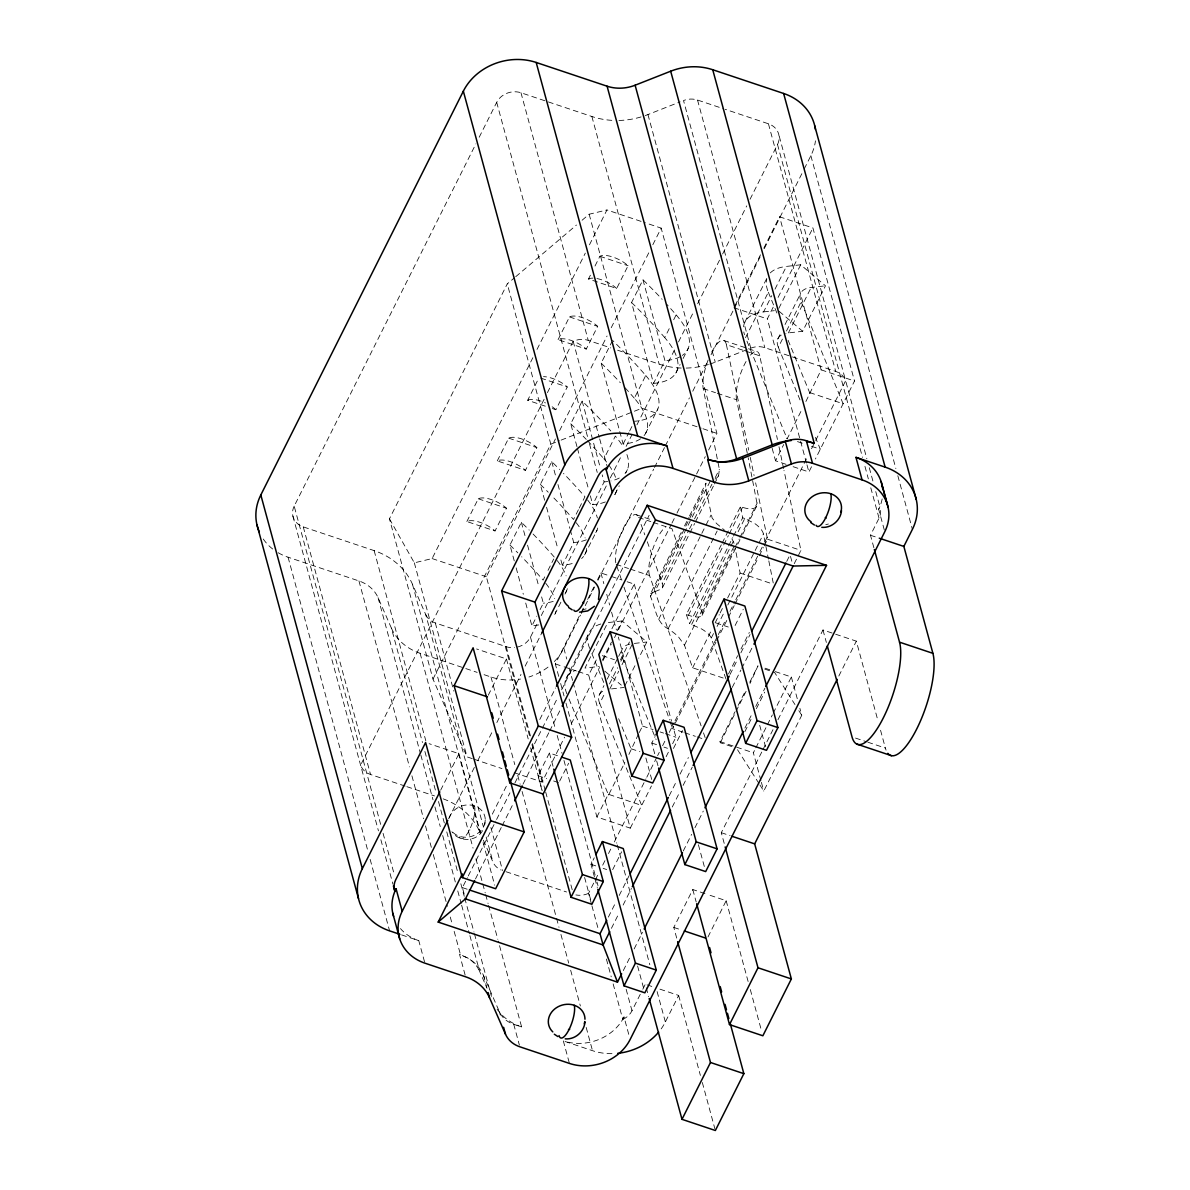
<?xml version="1.0" encoding="UTF-8"?>
<svg xmlns="http://www.w3.org/2000/svg" width="1190" height="1190" viewBox="0 0 1190 1190"><rect width="100%" height="100%" fill="white"/><g stroke="black" fill="none" stroke-linecap="round" stroke-linejoin="round"><path stroke-width="0.75" stroke-dasharray="5 3.75" d="M485.252 819.865L484.494 826.842M721.304 544.827L686.318 614.576L688.4 615.275A18.505 6.411 25.4 0 0 700.821 616.405L702.1 615.319L702.174 612.776L671.934 528.672L652.611 522.202M714.476 483.958L718.596 475.717L719.385 469.366L703.216 388.58A27.742 8.553 -71.5 0 1 708.139 360.005M742.739 534.295L757.301 504.813L748.168 457.704M681.23 532.51L650.677 593.438L650.484 596.532C655.452 607.569 656.017 622.638 668.111 628.781A36.533 12.644 25.4 0 1 678.449 636.829L684.473 645.159L692.625 667.798L724.219 678.374M380.651 824.387L294.183 506.152L475.866 143.886M479.198 137.237L496.691 102.34A18.49 15.961 -15.2 0 1 520.982 92.761L591.876 116.501A73.973 63.873 -15.2 0 0 613.981 120.443M472.281 758.625L467.045 756.885L432.996 679.088L389.457 518.825L507.267 283.889L514.333 277.88M389.457 518.825L414.328 562.84L432.119 558.571L532.852 357.714M537.017 349.414L585.302 253.128M589.466 244.828L606.945 209.961L645.426 222.842M466.867 521.532L478.276 498.788A19.055 7.601 26.6 0 1 506.464 508.234L495.055 530.963L466.867 521.532A19.055 7.601 26.6 0 1 495.055 530.963M497.271 460.902L508.68 438.158A19.055 7.601 26.6 0 1 536.869 447.604L525.459 470.333L497.271 460.902A19.055 7.601 26.6 0 1 525.459 470.333M545.303 406.177L527.676 400.271L538.267 379.164M558.08 339.641L569.489 316.912A19.055 7.601 26.6 0 1 597.678 326.358L586.268 349.087L558.08 339.641A19.055 7.601 26.6 0 1 586.268 349.087M595 266.024L599.894 256.281A19.055 7.601 26.6 0 1 628.082 265.727L616.673 288.456L588.485 279.01L590.924 274.146M544.113 399.275L360.6 765.17A18.49 15.961 -15.2 0 0 370.536 774.497L405.121 786.084M547.43 392.64L573.163 341.322A18.49 15.961 -15.2 0 1 588.247 340.37L610.738 347.911M552.338 408.527L555.864 409.717L567.273 386.973A19.055 7.601 26.6 0 0 543.488 376.65M432.996 679.088L550.821 444.168L507.267 283.889M529.49 735.598L486.338 576.719L555.433 438.946M559.597 430.646L607.049 336.026M611.214 327.726L649.502 251.358M652.834 244.724L661.164 228.123L647.167 223.437M514.244 560.862L509.945 545.035L521.354 522.306A462.33 184.554 26.6 0 1 529.238 530.115M544.648 500.231L540.349 484.404L551.758 461.675A462.33 184.554 26.6 0 1 559.642 469.485M576.971 446.637L570.754 423.789L582.163 401.045A462.33 184.554 26.6 0 1 610.797 430.944M640.503 438.798A92.463 36.905 26.6 0 1 623.129 444.019L601.158 363.158L611.749 342.051M642.972 279.799L664.942 360.644L653.533 383.388L631.563 302.528L642.972 279.799A462.33 184.554 26.6 0 1 662.146 299.315M544.752 576.853L543.116 580.11A462.33 184.554 26.6 0 0 521.666 556.756M548.01 570.367L553.707 559.003M578.414 509.737L573.52 519.48A462.33 184.554 26.6 0 0 552.071 496.126M579.232 508.115L584.93 496.751A462.33 184.554 26.6 0 0 563.48 473.397M606.588 462.062A92.463 36.905 26.6 0 0 603.925 458.849L615.334 436.12A92.463 36.905 26.6 0 1 622.444 445.61M644.073 435.585A92.463 36.905 26.6 0 0 634.33 398.219L645.739 375.49A462.33 184.554 26.6 0 0 612.567 340.429M653.533 383.388A92.463 36.905 26.6 0 0 664.734 337.603L669.628 327.86M673.704 319.738L676.143 314.859A462.33 184.554 26.6 0 0 666.936 304.506M440.642 790.205L458.953 753.687L429.114 743.691M488.287 695.213L506.464 658.962L476.61 648.966M538.743 624.928A92.463 36.905 26.6 0 1 531.915 625.895L536.809 616.152M540.067 609.652L543.324 603.166L541.405 596.13M572.182 563.524A92.463 36.905 26.6 0 1 562.32 565.265L573.729 542.536L570.382 530.234M605.368 501.927A92.463 36.905 26.6 0 1 592.724 504.634L604.133 481.905L602.214 474.87M623.129 444.019L628.841 432.639M629.644 431.018L633.72 422.896M517.442 647.077A18.49 15.961 -15.2 0 0 530.472 637.126L537.954 622.192M541.286 615.557L606.989 484.538M610.321 477.904L621.135 456.335M626.133 446.384L631.949 434.781M636.933 424.83L675.206 348.536M678.523 341.902L693.502 312.048M697.652 303.748L721.78 255.657M722.613 253.991L746.74 205.9M750.057 199.266L777.516 144.525A18.49 15.961 -15.2 0 0 768.428 123.79L725.201 109.316M448.585 818.794L474.379 767.371M477.711 760.722L492.69 730.853M496.855 722.553L520.982 674.433M525.147 666.132L541.792 632.946M560.906 602.199L554.183 615.602A92.463 36.905 26.6 0 0 555.909 611.392M564.967 594.093L566.604 590.835M584.587 554.971L597.008 530.205M614.992 494.341L619.261 485.818M625.776 472.832L627.413 469.589M645.397 433.71L657.817 408.958M675.801 373.095L680.085 364.571M683.134 358.473L688.222 348.328M558.72 676.366L555.328 663.916L580.199 614.308M581.032 612.657L583.516 607.688M587.667 599.433L594.301 586.194M597.618 579.59L600.935 572.97L609.711 575.915M734.78 306.068L760.484 254.824M763.802 248.204L779.569 216.788L812.919 227.959L854.509 381.023L815.418 458.983M554.332 661.536A55.484 47.898 -15.2 0 0 563.837 648.297L580.467 615.126M581.3 613.475L594.613 586.938M597.93 580.303L653.667 469.172M654.5 467.521L664.481 447.619M665.314 445.953L689.427 397.862M692.759 391.227L707.738 361.373M711.055 354.739L733.516 309.95M734.349 308.299L760.127 256.876M764.292 248.576L803.384 170.631M804.217 168.965L810.866 155.697A55.484 47.898 -15.2 0 0 815.462 140.837M492.318 814.153L507.297 784.255M539.784 719.504L555.611 687.939M566.172 678.419L588.976 632.946M744.791 322.237L766.791 278.386M464.16 894.047L462.419 887.621L467.417 877.64M468.25 875.989L495.754 821.145M496.587 819.479L509.93 792.882M514.928 782.916L557.426 698.158M561.606 689.843L649.115 515.344M745.535 337.707L768.338 292.234A83.226 33.216 26.6 0 1 766.806 278.966M475.479 878.934L501.317 827.407M502.15 825.741L513.812 802.477M522.99 784.195L548.828 732.683M549.661 731.017L560.49 709.418M743.572 326.789A83.226 33.216 26.6 0 1 763.608 311.899L771.745 295.656M775.002 289.155L786.411 266.426L800.692 264.775L825.473 285.808L802.67 331.281L788.375 332.917A46.231 18.46 26.6 0 0 785.742 333.364M541.896 790.041L538.014 775.731L549.408 753.002L559.836 756.498M565.964 703.067L596.919 816.98L630.284 828.151L588.693 675.087L597.811 656.895M611.913 628.781L634.3 584.141L623.768 580.616M806.493 463.074L767.312 318.905L773.946 305.666M778.096 297.411L812.919 227.959M602.512 659.944L611.481 642.079M617.179 630.715L622.058 620.972L646.839 641.99L638.703 658.234M800.692 264.775L777.888 310.248L802.67 331.281M514.184 772.667L542.105 782.023L564.581 737.19M571.245 723.922L599.552 667.471M602.884 660.837L611.214 644.236M614.531 637.587L671.145 524.716M671.978 523.05L676.143 514.749M676.976 513.098L705.283 456.648M708.615 450.013L716.93 433.413L661.164 228.123M599.106 695.332L603.985 685.589M607.242 679.088L617.833 657.981M618.651 656.359L621.909 649.859M777.725 339.15L780.982 332.65M785.058 324.528L800.528 293.677M684.533 525.935L688.668 517.695M689.486 516.043L706.012 483.11L705.402 487.022L712.126 518.007L716.573 523.526L724.517 530.19M650.484 596.532L705.402 487.022M559.672 781.101L568.627 763.236M620.481 659.84L629.436 641.975M650.677 593.438L654.768 591.698L691.375 518.721M692.208 517.07L710.504 480.582M596.919 816.98L608.313 794.251L641.678 805.422L599.715 703.439L605.413 692.074M609.488 683.952L617.625 667.724M620.882 661.223L622.519 657.966A46.231 18.46 26.6 0 1 629.912 644.087M800.022 399.944L778.334 347.257L782.41 339.135M786.486 331.013L801.138 301.784A46.231 18.46 26.6 0 1 811.178 287.459L825.473 285.808M654.768 591.698L661.759 588.871A36.593 12.673 25.4 0 0 662.235 583.308L688.742 530.457M689.56 528.806L693.711 520.551M694.529 518.899L711.932 484.226M715.235 477.621L719.385 469.366M609.756 689.114L618.711 671.249M621.968 664.749L632.559 643.641M788.375 332.917L811.178 287.459M662.384 587.815L694.633 523.526M695.451 521.875L713.643 485.609M624.854 685.842L635.445 664.734M658.695 619.365L705.194 526.649M706.027 524.983L711.01 515.062M668.111 628.781L717.124 531.067M722.137 543.161L740.448 506.628L742.545 507.327A18.505 8.345 27.9 0 0 755.338 507.684L756.825 506.196M688.4 615.275L728.384 535.56M729.217 533.894L742.545 507.327M725.974 678.969L711.263 638.033A18.549 6.426 25.4 0 0 701.788 629.049L689.59 623.664L727.759 547.564M728.577 545.913L732.728 537.642M733.561 535.991L742.679 517.799L740.448 506.628M691.673 624.363L734.81 538.341M738.127 531.722L744.776 518.498L754.713 523.496A18.549 8.36 27.9 0 1 763.43 533.998L768.457 559.121M628.885 754.43L638.45 734.156M639.268 732.534L642.526 726.034L618.339 637.052M786.084 464.323L775.538 460.798L783.689 444.554M805.898 401.491L821.145 369.852L779.569 216.788M569.028 699.021L608.536 795.039L624.824 762.552M746.948 341.128L787.155 438.842L801.822 409.613M684.473 645.159L734.572 545.288A36.593 16.496 27.9 0 0 730.154 536.363M702.174 612.776L734.23 548.873M735.048 547.236L739.154 539.04M739.972 537.404L757.227 502.983M702.1 615.319L736.922 545.868M737.755 544.217L741.905 535.946M594.405 876.807L590.999 864.297L594.256 857.797M654.723 753.761L651.808 743.036L655.065 736.551M692.625 667.798L711.784 629.57M715.116 622.92L719.296 614.62M720.129 612.954L723.461 606.305M727.626 597.99L740.12 573.059L735.256 548.754M711.263 638.033L713.747 633.08M717.064 626.476L724.517 611.615M727.819 605.011L754.326 552.16M755.159 550.509L763.445 533.998M591.445 904.013L588.544 893.363L597.707 875.111M602.69 865.16L605.189 860.177M608.521 853.542L611.005 848.574M614.337 841.94L645.962 778.885M646.795 777.234L656.776 757.316M657.609 755.665L659.275 752.348M662.592 745.714L665.924 739.079M669.256 732.43L674.239 722.479M675.072 720.828L717.511 636.219M718.344 634.553L725.826 619.618M729.991 611.333L734.989 601.366M735.822 599.715L759.116 553.261M759.949 551.595L764.099 543.309M764.932 541.643L807.37 457.034M811.535 448.734L814.852 442.1M815.686 440.449L845.644 380.726L778.795 134.559M683.075 732.192L672.529 728.667L715.874 642.243M716.707 640.577L727.536 618.979M728.369 617.312L734.215 605.68M735.048 604.029L758.387 557.485M759.22 555.819L763.385 547.519M764.218 545.853L767.55 539.204L755.62 482.843M630.284 828.151L651.451 785.936M666.117 756.706L669.375 750.206M672.633 743.705L675.89 737.205L672.023 722.97M793.105 466.673L808.902 471.969L812.16 465.469M612.672 869.652L621.626 851.787M673.481 748.406L682.435 730.541M735.108 625.524L743.244 609.28M728.473 673.986L737.651 655.705M740.983 649.056L749.313 632.44M608.373 917.088L615.87 902.124M619.202 895.475L629.198 875.543M669.211 795.768L676.708 780.804M680.04 774.155L688.385 757.539M730.05 674.447L737.547 659.483M740.894 652.834L750.057 634.553M786.724 561.427L790.056 554.778M611.422 928.334L618.919 913.385M623.099 905.069L631.429 888.454M672.261 807.013L679.773 792.064M683.105 785.415L692.268 767.134M732.281 687.359L740.894 670.044M741.742 668.378L752.571 646.765M794.236 563.673L800.915 550.375L783.987 470.392M731.686 746.547L720.307 742.739L719.995 741.608L734.87 711.962M738.172 705.373L745.609 690.542M749.745 682.301L758 665.82L750.042 683.432M720.307 742.739L735.182 713.078M736 711.427L746.74 690.022M623.322 970.519L630.819 955.57M634.151 948.936L642.481 932.32M683.283 850.954L691.613 834.354M694.945 827.705L703.275 811.104M744.91 728.072L752.407 713.122M755.739 706.488L764.902 688.222M744.836 731.701L752.259 716.886M756.394 708.645L764.664 692.163M760.916 780.61L753.359 752.779L755.01 749.492M755.843 747.841L766.583 726.421M767.401 724.769L772.37 714.893M773.188 713.241L791.365 676.991L773.812 671.115M613.148 983.907L622.801 1019.414L624.021 1016.974L629.198 1036.014M884.304 529.996L878.666 509.216L879.886 506.776L875.543 490.801M622.801 1019.414A18.49 15.961 -15.2 0 0 631.994 1010.786L641.975 990.898M642.808 989.247L645.292 984.264M676.694 938.092L673.808 927.427L692.803 889.54L705.09 893.66M724.204 843.368L721.304 832.702L762.136 751.277M762.968 749.611L772.979 729.678M777.977 719.712L822.974 629.986L856.339 641.157L878.116 721.348M873.877 547.727L870.485 535.247L879.038 518.2A18.49 15.961 -15.2 0 0 879.886 506.776M759.875 784.924L763.757 791.053L801.763 715.264L799.873 708.303M661.179 1028.874A55.484 47.898 -15.2 0 0 665.359 1021.957L678.657 995.435L659.349 988.964M707.99 936.961L726.168 900.711L706.845 894.24M838.831 676.039L856.339 641.157M718.596 475.717L717.689 476.997A36.533 16.467 27.9 0 1 713.926 479.6M482.575 830.665C476.446 841.895 458.879 842.327 451.917 831.736M515.746 276.69L576.451 225.044M582.088 220.239L589.154 214.23L606.945 209.961M645.248 115.564A73.973 63.873 -15.2 0 0 647.955 114.552L680.13 101.864M709.761 364.11A73.973 63.873 -15.2 0 0 715.235 362.162L750.786 348.149A18.49 15.961 -15.2 0 1 764.813 347.659L790.755 356.346M550.821 444.168L559.404 440.776M561.13 440.107L641.871 408.274L701.222 428.147M469.961 829.966L468.771 830.189M763.608 311.899L774.318 310.664M622.058 620.972L607.778 622.608L584.974 668.081L599.254 666.43M634.344 643.433L646.839 641.99M611.541 688.906L624.036 687.463M750.786 348.149L683.521 100.54A18.49 15.961 -15.2 0 1 697.533 100.049L723.475 108.736M599.894 256.281L628.082 265.727M733.962 307.734L767.312 318.905M792.481 356.926L835.707 371.399A18.49 15.961 -15.2 0 1 845.644 380.726L866.87 458.834M821.145 369.852L854.509 381.023M723.922 340.519L746.74 348.164M748.495 348.744L757.271 351.69M711.784 351.957A27.742 8.553 -71.5 0 1 726.391 344.669L743.958 350.559M745.714 351.139L759.755 355.84L777.442 439.482M809.75 392.596L843.115 403.767L801.138 301.784M569.489 316.912L597.678 326.358M617.655 350.217L659.141 364.125A73.973 63.873 -15.2 0 0 681.245 368.052M703.216 388.58L715.517 392.7M717.273 393.28L736.58 399.751L747.811 455.904M797.479 441.594L804.5 443.944M811.52 446.295L820.312 449.24L815.418 437.34M702.978 428.742L716.93 433.413M540.84 378.123L567.273 386.973M870.485 535.247L877.506 537.597M508.68 438.158L536.869 447.604M742.679 517.799L744.776 518.498M767.55 539.204L800.915 550.375M636.516 514.824L652.313 520.119M638.569 517.501L650.856 521.607M740.12 573.059L771.73 583.65M478.276 498.788L506.464 508.234M616.212 564.387L628.499 568.508M630.254 569.088L649.562 575.558L701.103 725.855M611.467 576.495L621.998 580.021M716.097 622.95L728.265 627.026M765.021 668.185L772.057 670.535M764.813 669.137L774.571 672.395L794.965 704.554M432.119 558.571L486.338 576.719M294.183 506.152A18.49 15.961 -15.2 0 0 303.272 526.887L374.151 550.628A73.973 63.873 -15.2 0 1 412.439 584.186L425.722 614.561L483.259 826.291M855.536 738.083L866.067 741.608M867.822 742.188L885.39 748.079A57.789 17.835 -71.5 0 0 886.059 750.131M602.289 655.645L614.457 659.721M278.163 552.725A55.484 47.898 -15.2 0 0 288.069 557.203L358.949 580.943A36.994 31.937 -15.2 0 1 378.093 597.722L391.391 628.097L422.48 742.53M425.722 614.561A18.49 15.961 -15.2 0 0 435.302 622.95L506.196 646.691A18.49 15.961 -15.2 0 0 514.586 647.583M555.328 663.916L562.349 666.266M564.105 666.846L576.391 670.967M578.162 671.562L588.693 675.087M719.995 741.608L753.359 752.779M684.83 732.787L695.362 736.312M697.117 736.893L704.138 739.258M642.526 726.034L653.057 729.574M660.078 731.924L663.589 733.1M665.344 733.68L675.89 737.205M391.391 628.097A55.484 47.898 -15.2 0 0 420.1 653.265L477.16 672.38M484.077 674.685L490.994 677.006A55.484 47.898 -15.2 0 0 520.491 679.059M651.808 743.036L657.029 744.791M663.975 747.112L667.456 748.287M631.116 748.778L639.908 751.708M721.304 832.702L730.095 835.633M538.014 775.731L546.701 778.647M553.648 780.982L558.854 782.723M474.022 759.22L501.957 768.576M406.846 786.664L434.514 795.917M590.999 864.297L596.22 866.037M603.166 868.373L606.647 869.533M673.808 927.427L680.829 929.777M506.033 871.72L566.544 891.994M462.419 887.621L467.64 889.361M647.048 984.859L652.313 986.614M401.61 934.894L418.776 940.65L424.889 963.156M465.141 975.056L459.504 954.276L468.176 958.262A46.231 39.925 -15.2 0 1 483.423 975.25L499.384 1011.708A27.742 23.949 -15.2 0 0 499.83 1012.66A27.742 23.949 -15.2 0 0 513.738 1024.293L521.622 1026.94L498.298 941.111M565.042 1041.473L592.516 1050.681A55.484 47.898 -15.2 0 0 613.4 1053.626M604.773 671.115L621.284 685.128M798.847 710.668L801.763 715.264M737.532 749.715L758.908 783.392M412.439 584.186L479.704 831.795L482.664 838.548M483.393 840.229L493.002 862.17A18.49 15.961 -15.2 0 0 501.154 870.024M469.901 935.638L479.615 971.382L487.007 988.265M768.338 292.234L778.215 316.228M788.092 340.236L809.959 393.384M622.519 657.966L656.092 739.555M591.832 653.563L603.821 682.703M618.636 718.701L631.34 749.566M686.318 614.576L689.59 623.664M641.053 524.418L644.802 534.816M647.286 541.747L662.235 583.308M703.498 732.847L705.298 738.097M616.807 566.143L621.596 580.125M623.991 587.116L669.539 719.935M670.134 721.676L672.529 728.667M810.866 155.697L895.877 468.577M897.825 475.732L912.388 529.371M869.28 467.715L873.624 483.69M777.516 144.525L862.512 457.406M864.952 466.346L868.343 478.871M870.783 487.811L879.038 518.2M768.428 123.79L835.707 371.399M880.541 730.258L885.39 748.079M806.969 464.844L808.902 471.969M697.533 100.049L764.813 347.659M786.947 438.069L787.155 438.842M822.974 629.986L826.366 642.451M772.161 448.332L775.538 460.798M790.502 556.399L792.243 562.825M647.955 114.552L715.235 362.162M791.365 676.991L797.508 699.616M759.696 725.305L765.527 746.755M591.876 116.501L659.141 364.125M761.392 782.351L763.757 791.053M589.154 214.23L641.871 408.274M520.982 92.761L588.247 340.37M726.168 900.711L748.376 982.464M750.31 989.559L761.407 1030.436M573.163 341.322L599.225 437.191M599.701 438.961L607.421 467.373M634.3 584.141L671.532 721.199M582.163 401.045L600.31 467.849M496.691 102.34L587.533 436.671M589.481 443.825L597.246 472.43M698.411 844.766L704.718 868.001M577.447 448.392L588.425 488.822M590.344 495.858L592.724 504.634M692.803 889.54L696.18 901.975M656.672 760.916L658.13 766.286M600.935 572.97L603.836 583.65M606.736 594.331L609.637 605.011M611.571 612.136L616.405 629.927M645.887 758L651.718 779.45M551.758 461.675L555.581 475.732M557.961 484.523L569.906 528.464M546.567 507.267L558.021 549.453M560.892 559.999L562.32 565.265M678.657 995.435L700.389 1075.403M702.323 1082.513L714.863 1128.73M608.313 794.251L608.536 795.039M563.837 648.297L566.752 659.022M569.177 667.962L572.583 680.487M573.059 682.272L616.777 843.175M617.268 844.959L649.814 964.748M657.103 991.568L665.359 1021.957M521.354 522.306L525.177 536.363M527.557 545.154L539.025 587.339M646.259 987.819L648.669 996.714M560.654 683.491L564.03 695.957M637.602 966.027L643.909 989.262M516.163 567.883L523.317 594.256M525.712 603.047L531.915 625.895M530.472 637.126L555.239 728.31M557.188 735.465L562.052 753.344M563.986 760.484L596.532 880.273M597.023 882.058L597.99 885.643M626.163 989.336L631.994 1010.786M594.896 878.592L597.321 887.532M584.602 877.461L590.909 900.696M591.921 905.798L598.674 930.654M606.394 959.051L611.214 976.811M549.408 753.002L553.29 767.297M506.196 646.691L530.562 736.417M532.51 743.586L545.184 790.234M545.674 792.034L572.97 892.515M531.93 744.524L542.105 782.023M506.464 658.962L528.196 738.931M530.606 747.811L542.194 790.472M490.994 677.006L514.794 764.62M517.71 775.345L520.134 784.284M522.083 791.439L556.072 916.583M556.563 918.368L558.988 927.308M560.936 934.462L568.701 963.067M570.65 970.222L580.363 1005.981M586.194 1027.431L592.516 1050.681M563.316 1040.893L569.43 1063.414M435.302 622.95L453.821 691.137M490.875 827.496L502.567 870.559M414.328 562.84L467.045 756.885M486.174 837.061L493.002 862.17M458.953 753.687L480.686 833.655M483.095 842.55L494.683 885.196M420.1 653.265L473.04 848.143M475.955 858.868L482.277 882.117M482.753 883.902L485.193 892.842M485.669 894.627L488.093 903.567M488.584 905.352L497.822 939.327M513.738 1024.293L519.376 1045.073M374.151 550.628L425.827 740.82M499.384 1011.708L500.321 1015.174M424.904 751.47L436.076 792.585M438.5 801.525L444.331 822.974M446.771 831.914L457.942 873.043M460.857 883.768L464.249 896.278M464.74 898.063L473.962 932.038M474.453 933.823L491.455 996.402M483.423 975.25L486.71 987.373M378.093 597.722L420.353 753.27M420.844 755.055L432.981 799.754M434.93 806.909L440.27 826.574M442.695 835.514L455.324 881.998M457.763 890.938L461.155 903.448M461.646 905.233L469.41 933.838M358.949 580.943L409.479 766.881M411.904 775.82L423.566 818.735M425.499 825.89L431.33 847.34M433.279 854.494L447.366 906.334M450.281 917.073L452.215 924.214M454.163 931.368L460.471 954.618L468.176 958.262A36.979 31.937 -15.2 0 1 479.615 971.382M303.272 526.887L370.536 774.497M383.076 833.327L394.247 874.442M292.904 516.118L378.45 830.873M380.86 839.738L392.923 884.125M288.069 557.203L367.725 850.419M370.149 859.359L389.591 930.863M778.989 446.756L783.6 468.562M726.391 344.669L748.703 450.118M750.236 457.391L754.088 475.569M768.814 560.906L773.485 584.245M586.12 608.834A18.49 15.961 -15.2 0 1 583.561 609.503M553.186 601.411A92.463 36.905 26.6 0 1 543.324 603.166M557.173 560.579A92.463 36.905 26.6 0 1 566.098 575.811M567.318 588.663A92.463 36.905 26.6 0 1 565.577 592.858M545.764 583.308A92.463 36.905 26.6 0 1 554.704 598.54M533.075 534.027A462.33 184.554 26.6 0 1 554.525 557.366M509.945 545.035A462.33 184.554 26.6 0 1 517.829 552.859M597.722 528.033A92.463 36.905 26.6 0 1 594.658 534.102M586.358 539.814A92.463 36.905 26.6 0 1 573.729 542.536M587.577 499.949A92.463 36.905 26.6 0 1 597.38 517.992M586.7 548.456A92.463 36.905 26.6 0 1 581.627 558.527M576.183 522.693A92.463 36.905 26.6 0 1 585.108 537.925M540.349 484.404A462.33 184.554 26.6 0 1 548.233 492.229M527.676 400.271A19.055 7.601 26.6 0 1 545.451 402.934M552.16 406.772A19.055 7.601 26.6 0 1 555.864 409.717M616.718 490.146A92.463 36.905 26.6 0 1 613.653 496.2M608.953 465.231A92.463 36.905 26.6 0 1 616.39 480.091M626.907 454.55A92.463 36.905 26.6 0 1 625.062 473.471M619.276 478.023A92.463 36.905 26.6 0 1 610.946 480.938M607.659 481.519A92.463 36.905 26.6 0 1 604.133 481.905M570.754 423.789A462.33 184.554 26.6 0 1 586.239 439.407M587.473 440.702A462.33 184.554 26.6 0 1 603.925 458.849M645.739 375.49A92.463 36.905 26.6 0 1 634.538 421.275M601.158 363.158A462.33 184.554 26.6 0 1 620.332 382.674M625.137 387.866A462.33 184.554 26.6 0 1 634.33 398.219M588.485 279.01A19.055 7.601 26.6 0 1 592.903 278.133M596.934 278.549A19.055 7.601 26.6 0 1 616.673 288.456M676.143 314.859A92.463 36.905 26.6 0 1 682.301 355.438M680.085 356.777A92.463 36.905 26.6 0 1 664.942 360.644M631.563 302.528A462.33 184.554 26.6 0 1 664.734 337.603M708.377 364.527A73.973 63.873 -15.2 0 1 682.688 368.097M641.098 116.917A73.973 63.873 -15.2 0 1 615.409 120.487M624.021 1016.974A46.231 39.925 -15.2 0 1 564.536 1041.295M750.459 355.096A27.742 8.553 -71.5 0 1 759.755 355.84M736.58 399.751A27.742 8.553 -71.5 0 1 746.457 360.778M649.562 575.558A27.742 8.553 -71.5 0 1 652.537 549.825A27.742 8.553 -71.5 0 1 665.612 526.977M615.795 562.87A27.742 8.553 -71.5 0 1 623.114 528.777A27.742 8.553 -71.5 0 1 638.019 516.296M599.715 703.439A46.231 18.46 26.6 0 1 604.788 690.245M589.705 648.416A83.226 33.216 26.6 0 1 601.158 623.887M566.901 693.889A83.226 33.216 26.6 0 1 575.484 670.342M778.334 347.257A46.231 18.46 26.6 0 1 781.428 335M770.287 272.926A83.226 33.216 26.6 0 1 786.411 266.426M744.494 334.777A83.226 33.216 26.6 0 1 743.81 331.98M443.171 798.847A73.973 63.873 -15.2 0 1 479.704 831.795M588.544 893.363A18.49 15.961 -15.2 0 1 575.886 894.939M882.162 498.937A46.231 39.925 -15.2 0 1 878.666 509.216M272.674 549.006A55.484 47.898 -15.2 0 1 263.005 538.668M418.776 940.65A46.231 39.925 -15.2 0 1 400.465 928.587M449.255 817.932A18.49 15.961 -15.2 0 1 475.39 806.225A18.49 15.961 -15.2 0 1 481.072 830.397A18.49 15.961 -15.2 0 1 452.572 832.048M474.527 805.913A18.49 5.712 -71.5 0 1 469.366 830.084A18.49 5.712 -71.5 0 1 459.325 836.228M828.359 524.002A18.49 15.961 -15.2 0 1 825.8 524.656M521.622 1026.94A55.484 47.898 -15.2 0 1 497.137 1009.239M548.025 667.114A55.484 47.898 -15.2 0 1 528.955 677.006"/><path stroke-width="1.5" d="M598.511 599.492L599.269 592.516A18.49 15.961 -15.2 0 0 573.55 579.471A18.49 15.961 -15.2 0 0 568.552 606.409M584.959 1022.136C584.171 1031.804 574.963 1039.763 565.235 1038.855M841.509 510.599C840.72 520.268 831.513 528.226 821.784 527.319M259.361 532.034A55.484 47.898 -15.2 0 1 260.818 494.966L463.341 91.169A55.484 47.898 -15.2 0 1 536.184 62.46L607.079 86.201A36.994 31.937 -15.2 0 0 635.118 85.219L670.684 71.207A55.484 47.898 -15.2 0 1 712.736 69.734L783.63 93.475A55.484 47.898 -15.2 0 1 815.418 129.472M399.885 934.314L389.591 930.863A55.484 47.898 -15.2 0 1 362.34 868.641L425.603 742.515L462.285 877.58L495.65 888.752L524.165 831.914L509.677 778.602M462.285 877.58L490.801 820.743L454.104 685.678L473.099 647.791L509.796 782.856L543.161 794.027L571.661 737.19L534.965 602.125L598.213 476A18.49 15.961 -15.2 0 1 607.421 467.373L606.186 469.827L612.3 492.333L541.792 632.946M509.796 782.856L538.311 726.004L501.615 590.954L564.863 464.829L463.341 91.169M439.824 791.856L395.705 879.812A18.49 15.961 -15.2 0 0 394.857 891.236L396.077 888.781L402.19 911.302A46.231 39.925 -15.2 0 0 424.889 963.156L465.617 976.797A46.231 39.925 -15.2 0 1 489.536 997.77L505.497 1034.214A27.742 23.949 -15.2 0 0 519.851 1046.798L569.43 1063.414A46.231 39.925 -15.2 0 0 630.135 1039.48L884.78 531.737A46.231 39.925 -15.2 0 0 862.081 479.882L855.967 457.362L885.152 467.135A55.484 47.898 -15.2 0 1 912.388 529.371L903.85 546.418L932.9 653.34A57.789 17.835 -71.5 0 1 919.528 723.089A57.789 17.835 -71.5 0 1 887.829 753.33M402.19 911.302L447.752 820.445M621.656 973.837L617.491 982.137L438.188 922.086L462.33 873.936M556.444 686.288L647.211 505.274L826.529 565.339L765.735 686.556M438.188 922.086L465.469 898.866L474.646 880.585M514.645 800.825L522.157 785.861M562.156 706.087L655.512 519.956L647.211 505.274M610.217 631.756L598.823 654.485L631.845 776.044L652.685 783.02L664.094 760.291L631.072 638.732L610.217 631.756L643.24 753.3L631.845 776.044M561.576 757.078L570.263 759.994L603.285 881.537L591.876 904.281L571.036 897.29L582.431 874.561L553.781 769.097M595.893 854.554L602.408 841.568L623.263 848.544L656.285 970.103L644.876 992.832L624.036 985.856L597.811 889.317M655.883 734.929L663.217 720.307L684.072 727.283L717.094 848.842L705.685 871.586L684.845 864.595L658.62 768.071M724.026 599.061L712.617 621.79L745.654 743.348L766.494 750.325L777.903 727.596L744.88 606.037L724.026 599.061L757.048 720.605L745.654 743.348M617.491 982.137L603.092 944.964L600.028 933.704L606.707 920.405M630.031 873.877L668.378 797.419M690.884 752.556L729.217 676.098M751.723 631.236L785.891 563.093M609.756 931.666L603.092 944.964L465.469 898.866M632.262 886.788L670.595 810.345M693.101 765.468L731.448 689.025M753.939 644.147L793.12 566.038L826.529 565.339M644.147 929.003L682.45 852.62M704.941 807.787L743.244 731.389M624.036 985.856L635.43 963.112L602.408 841.568M684.845 864.595L696.239 841.866L663.217 720.307M696.671 903.76L729.5 1024.605L762.864 1035.776L791.365 978.939L754.668 843.874L837.165 679.371M730.333 1023.906L743.854 1073.663L715.354 1130.5L681.989 1119.329L710.49 1062.492L677.66 941.647M729.5 1024.605L758 967.768L725.171 846.923M594.42 606.29L587.726 610.931L579.545 612.151M862.081 479.882L812.487 463.267A27.742 23.949 -15.2 0 0 791.454 463.996L748.793 480.82A46.231 39.925 -15.2 0 1 713.732 482.039L707.619 459.533L717.228 461.675A36.979 31.937 -15.2 0 0 736.64 458.879L772.206 444.867A55.484 47.898 -15.2 0 1 791.231 440.553M607.079 86.201L708.6 459.861L717.228 461.675A46.231 39.925 -15.2 0 0 742.679 458.314L785.341 441.49A27.742 23.949 -15.2 0 1 786.486 441.073A27.742 23.949 -15.2 0 1 806.374 440.761L814.257 443.394L712.736 69.734M569.683 1029.32L568.493 1029.543M564.863 464.829A55.484 47.898 -15.2 0 1 637.706 436.12L666.891 445.893L673.005 468.399L713.732 482.039M879.261 538.192L903.85 546.418M655.512 519.956L793.12 566.038M874.352 549.512L899.536 642.169L932.9 653.34M501.615 590.954L534.965 602.125M856.755 744.062L891.444 755.68M757.048 720.605L777.903 727.596M454.104 685.678L487.469 696.849M643.24 753.3L664.094 760.291M538.311 726.004L571.661 737.19M731.85 836.228L754.668 843.874M696.239 841.866L717.094 848.842M490.801 820.743L524.165 831.914M582.431 874.561L603.285 881.537M684.339 930.952L705.402 938.018M758 967.768L791.365 978.939M469.381 889.956L600.028 933.704M635.43 963.112L656.285 970.103M710.49 1062.492L743.854 1073.663M810.866 522.678L814.421 525.028M568.627 607.51L572.197 609.86M554.317 1034.214L557.887 1036.564M825.949 518.304L825.295 517.471M583.71 603.152L583.055 602.304M814.719 125.783L916.241 499.443M783.63 93.475L885.152 467.135M881.121 481.593L887.234 504.114M882.028 484.97L888.142 507.476M806.374 440.761L812.487 463.267M785.341 441.49L791.454 463.996M827.333 646.021L852.025 736.908A57.789 17.835 -71.5 0 0 883.426 717.674A57.789 17.835 -71.5 0 0 899.536 642.169M670.684 71.207L772.206 444.867M742.679 458.314L748.793 480.82M635.118 85.219L736.64 458.879M536.184 62.46L637.706 436.12M709.582 947.493L711.025 952.818M720.203 986.584L721.646 991.91M725.022 1004.36L726.48 1009.685M727.447 1013.24L728.89 1018.566M649.16 998.484L681.989 1119.329M542.863 793.611L571.036 897.29M491.812 712.855L493.255 718.18M497.599 734.171L499.056 739.511M502.433 751.946L503.876 757.271M504.843 760.827L506.3 766.167M507.252 769.722L508.71 775.047M503.608 1027.297L505.497 1034.214M488.123 992.564L489.536 997.77M393.399 885.91L394.857 891.236M392.715 913.042L399.736 938.925M260.818 494.966L362.34 868.641M256.981 524.894L358.502 898.569M574.235 1005.267A18.49 5.712 -71.5 0 1 569.088 1029.439A18.49 5.712 -71.5 0 1 559.032 1035.583M552.8 1031.894A18.49 15.961 -15.2 0 1 560.222 1005.758A18.49 15.961 -15.2 0 1 584.974 1019.22M584.781 1021.526A18.49 15.961 -15.2 0 1 584.231 1023.802M588.544 578.563A18.49 5.712 -71.5 0 1 583.978 601.515A18.49 5.712 -71.5 0 1 573.818 610.098M806.85 441.46A55.484 47.898 -15.2 0 1 814.257 443.394M606.186 469.827A46.231 39.925 -15.2 0 1 666.891 445.893M612.3 492.333A46.231 39.925 -15.2 0 1 673.005 468.399M855.967 457.362A46.231 39.925 -15.2 0 1 882.578 488.406M393.622 916.404A46.231 39.925 -15.2 0 1 396.077 888.781M811.178 521.86A18.49 15.961 -15.2 0 1 807.742 501.198A18.49 15.961 -15.2 0 1 830.784 493.731A18.49 5.712 -71.5 0 1 826.217 516.683A18.49 5.712 -71.5 0 1 816.057 525.266M830.784 493.731A18.49 15.961 -15.2 0 1 840.765 512.265M658.65 1032.117A55.484 47.898 -15.2 0 1 617.714 1053.329"/></g></svg>
